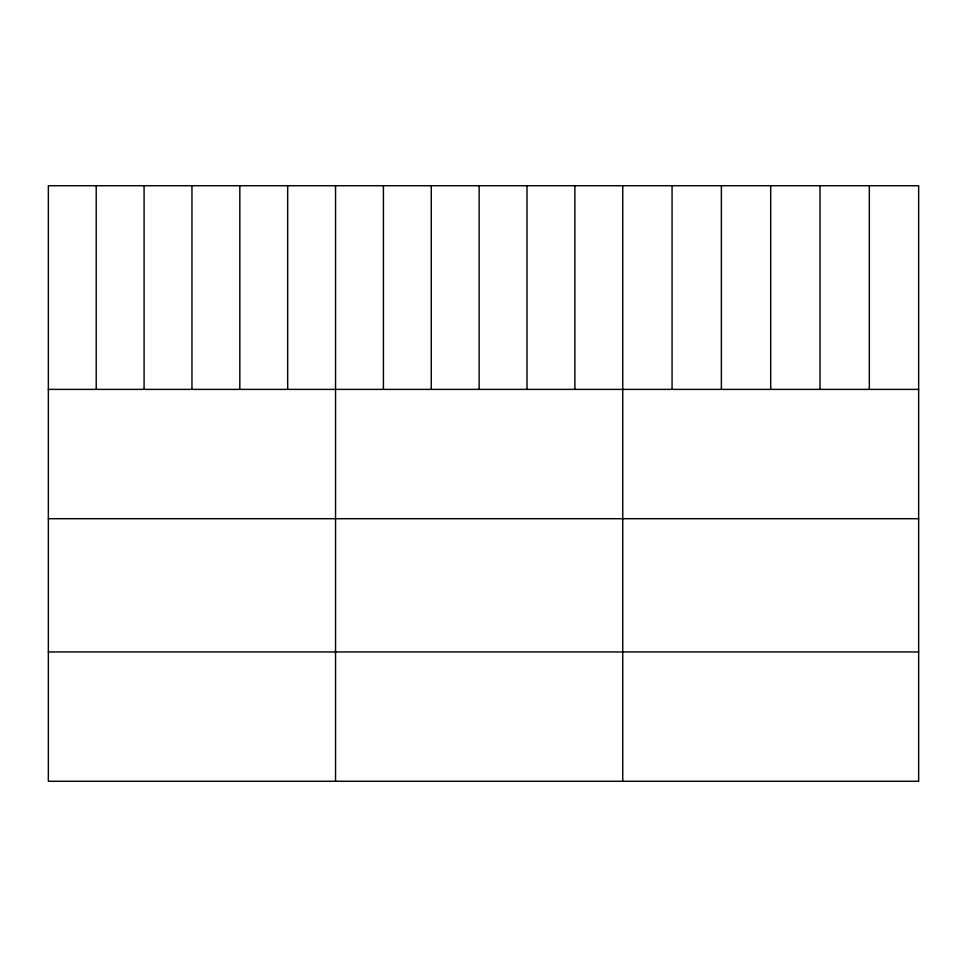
<?xml version="1.0" encoding="UTF-8"?>
<svg xmlns="http://www.w3.org/2000/svg" width="967" height="967" viewBox="0 0 967 967"><rect width="100%" height="100%" fill="white"/><g stroke="black" fill="none" stroke-linecap="round" stroke-linejoin="round"><path stroke-width="1.45" d="M918.65 389.387L918.65 781.276L48.35 781.276L48.35 185.724L918.65 185.724L918.65 389.387L48.35 389.387M48.35 518.711L918.65 518.711M48.35 651.951L918.65 651.951M869.333 185.724L869.333 389.387M820.016 185.724L820.016 389.387M770.699 185.724L770.699 389.387M721.382 185.724L721.382 389.387M672.065 185.724L672.065 389.387M622.748 185.724L622.748 781.276M574.882 185.724L574.882 389.387M527.015 185.724L527.015 389.387M479.148 185.724L479.148 389.387M431.282 185.724L431.282 389.387M383.416 185.724L383.416 389.387M335.549 185.724L335.549 781.276M287.683 185.724L287.683 389.387M239.816 185.724L239.816 389.387M191.95 185.724L191.95 389.387M144.083 185.724L144.083 389.387M96.216 185.724L96.216 389.387"/></g></svg>
